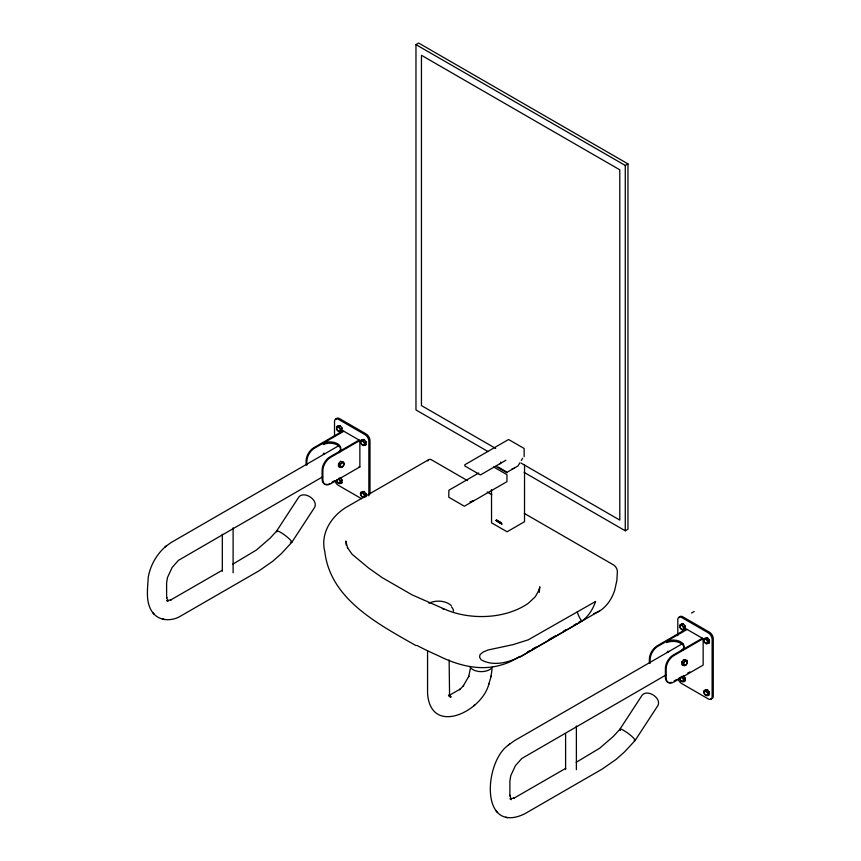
<?xml version="1.0" encoding="UTF-8"?>
<svg xmlns="http://www.w3.org/2000/svg" width="861" height="861" viewBox="0 0 861 861"><rect width="100%" height="100%" fill="white"/><g stroke="black" fill="none" stroke-linecap="round" stroke-linejoin="round"><path stroke-width="1.29" d="M153.602 613.635C160.437 621.513 172.749 621.136 181.036 615.841L258.946 570.865L272.819 561.211L281.267 553.698L291.771 542.376L314.685 507.29C318.344 499.832 304.234 490.63 298.885 496.948L276.65 531L270.268 538.039L256.449 549.996L232.89 564.116M576.17 762.308L599.73 748.187L613.538 736.23L619.931 729.192L642.166 695.139C647.504 688.886 661.635 697.991 657.965 705.471L635.052 740.568L624.548 751.89L616.099 759.402L602.226 769.045L524.317 814.032C479.631 834.89 484.065 761.533 508.528 745.034M496.453 521.045L496.302 520.883M498.347 521.475L497.959 520.808L498.153 521.96M497.669 521.637L497.841 521.637M496.775 520.152L496.259 520.636L496.894 520.991M499.143 522.562L498.691 521.669L499.315 521.648M498.756 521.734L499.315 521.626M501.866 524.026L501.457 522.853M498.874 521.422L498.573 521.96M501.134 523.079L500.564 523.413M539.244 592.497L539.804 586.782L538.782 590.646L539.008 590.129L535.284 596.759L528.31 603.303C505.805 618.898 471.806 620.114 446.967 610.169L412.322 594.994L382.112 577.591L368.476 567.916L352.171 554.333L347.424 547.628L347.64 548.134L345.842 541.042L346.176 545.056M679.889 678.005C680.405 684.71 686.217 679.533 681.514 677.23M470.483 668.028L468.664 676.821L468.836 676.24L463.24 685.937L463.659 685.496L459.548 689.822L460.355 688.983L448.473 695.839M491.007 676.735L492.061 668.846M501.263 522.756L501.371 523.8M165.247 546.843C156.379 554.71 150.234 565.666 148.243 577.354C147.618 589.505 144.939 604.573 154.248 614.345M496.27 520.281L496.56 520.894M498.551 521.572L499.229 521.594M497.001 521.282L497.346 520.356L497.034 521.346M427.562 650.83L427.562 693.632C430.909 736.585 482.364 711.326 488.876 683.892M488.714 684.463L491.34 675.627M340.084 430.93C340.967 429.133 337.781 425.248 336.608 427.842C335.241 430.984 341.839 431.824 338.868 431.522M683.365 629.122C684.247 627.325 681.062 623.429 679.889 626.033C678.511 629.348 685.776 630.209 681.729 629.477A2.701 2.131 35.1 0 1 680.265 627.271A2.701 1.561 -60 0 1 680.265 624.634L683.386 623.794L685.367 626.259L685.367 628.896L684.226 629.563A2.701 0.57 -21.2 0 1 682.246 629.735L681.977 629.617M323.639 453.23L323.284 454.048M499.455 522.745L500.23 523.111L499.703 521.788M499.972 522.573L499.735 521.96M499.81 521.874L499.38 522.735M500.865 522.423C499.423 523.671 501.554 522.476 500.919 523.047M498.142 467.049L507.118 472.237L517.988 465.962L519.979 462.669M521.303 460.474L522.627 458.278M684.872 665.564L684.915 665.51A2.701 2.131 -35.1 0 0 686.895 663.045A2.701 1.561 60 0 0 686.895 660.409L683.763 659.569L681.783 662.034L681.783 664.67L682.924 665.338A2.701 0.57 21.2 0 0 684.818 665.607C686.712 665.305 688.66 661.044 685.948 660.914C682.267 661.162 685.13 667.415 683.763 664.853M496.41 520.055L496.14 520.442M338.502 463.842L340.482 461.378L343.614 462.217A2.701 1.561 60 0 1 343.614 464.854A2.701 2.131 -35.1 0 1 341.634 467.319C349.523 461.313 336.425 462.034 341.634 467.319A2.701 0.57 21.2 0 1 339.654 467.146L338.502 466.49L338.502 463.842L339.654 464.499A2.701 1.561 60 0 1 339.654 467.146M498.616 521.389L499.262 521.508M500.316 523.24L500.779 523.499M473.959 705.729L474.755 704.89M166.055 546.154L171.307 542.419L338.362 445.966M509.335 744.345L514.587 740.6L682.805 643.479M164.881 547.155L166.453 545.809M508.162 745.346L509.734 744.001M519.915 657.137L600.946 610.126A95.937 55.395 60 0 0 614.657 590.463L616.863 580.454L617.38 571.553A5.381 3.11 60 0 0 613.592 564.956L524.306 513.414M488.058 451.573L415.971 409.954L415.971 44.611L418.672 43.05L627.97 163.891L627.97 529.224L625.269 530.785L524.101 472.377M415.971 44.611L625.269 165.452L627.97 163.891M336.985 426.443L340.106 425.603L342.086 428.068L342.086 430.715L340.945 431.372A2.701 0.57 -21.2 0 1 338.965 431.544L338.448 431.286A2.701 2.131 35.1 0 1 336.985 429.079A2.701 1.561 -60 0 1 336.985 426.443A2.701 0.57 -21.2 0 0 338.965 426.26L340.106 425.603M340.945 431.372A2.701 1.561 -60 0 1 340.945 428.724L342.086 428.068M343.851 431.253L314.48 448.204A10.784 6.231 -60 0 0 306.85 461.421L306.85 465.198M338.642 451.874A10.935 6.307 0 0 0 337.501 443.716A10.935 6.307 0 0 0 323.392 443.06L323.392 444.384L325.662 443.071M359.102 440.057L329.741 457.019A10.784 6.231 -60 0 0 322.111 470.224L322.111 479.039A10.784 6.231 -60 0 0 327.374 484.366M359.866 440.498L330.495 457.449A10.784 6.231 -60 0 0 322.875 470.666L322.875 479.48A10.784 6.231 -60 0 0 330.495 483.882L359.866 466.92L359.866 440.498L343.087 430.812L313.716 447.763A10.784 6.231 -60 0 0 306.085 460.979L306.085 464.757M361.007 440.315L364.138 439.476L366.119 441.941L366.119 444.588L364.978 445.245A2.701 0.57 -21.2 0 1 362.998 445.417C354.603 437.603 369.724 442.36 362.481 445.169A2.701 2.131 35.1 0 1 361.007 442.952A2.701 1.561 -60 0 1 361.007 440.315A2.701 0.57 -21.2 0 0 362.998 440.132L364.138 439.476M364.978 445.245A2.701 1.561 -60 0 1 364.978 442.597L366.119 441.941M322.595 476.854L178.485 560.317L172.103 567.517L167.497 577.505L166.614 582.779L166.614 597.749L166.582 597.028L168.003 601.462L166.69 600.709L171.253 599.719L170.521 600.074L222.45 570.143M331.991 482.138L334.251 480.825M338.233 479.039C339.374 478.759 341.763 484.42 338.448 483.258A2.701 2.131 35.1 0 1 336.985 481.051A2.701 1.561 -60 0 1 336.597 479.954L337.254 482.182L339.073 483.538A2.701 0.57 -21.2 0 0 340.945 483.344A2.701 1.561 -60 0 1 340.945 480.696L342.086 480.04L340.106 477.575M340.945 483.344L342.086 482.677L342.086 480.04M362.718 497.271C355.001 489.532 369.412 494.279 362.481 497.131A2.701 2.131 35.1 0 1 361.007 494.924A2.701 1.561 -60 0 1 361.007 492.288L364.138 491.448L366.119 493.913L366.119 496.56M361.007 492.288A2.701 0.57 -21.2 0 0 362.998 492.105L364.138 491.448M364.978 497.217A2.701 1.561 -60 0 1 364.978 494.569L366.119 493.913M428.853 459.591L349.157 505.611C332.744 514.178 319.905 532.399 324.801 551.557C330.333 599.536 378.517 624.15 415.917 645.578M478.738 473.012L448.839 490.275L448.807 497.26L464.37 506.236L506.935 481.665L506.978 474.669L493.687 466.985M505.913 460.237L480.395 474.96L464.8 465.93L464.865 464.725L508.571 439.497L524.134 448.463L524.155 456.696M500.51 523.176L500.575 522.423M501.306 523.843L501.802 524.037M519.721 656.437L513.942 659.763A46.666 26.939 0 0 1 500.898 665.079C479.512 671.386 457.062 665.187 437.765 655.436A304.342 175.709 0 0 1 416.918 645.427M527.804 651.766L530.118 650.432M532.421 649.097L535.886 647.095M548.597 639.766L555.528 635.762M563.611 631.091L565.925 629.757M574.007 625.097L576.321 623.762M578.624 622.428L580.938 621.093M581.832 621.158L521.249 656.136C509.357 662.378 493.805 666.823 481.234 659.86L479.577 657.18L480.018 654.651L483.129 652.068L488.101 649.98L513.199 644.598L528.288 639.809L595.543 601.505A95.937 55.395 60 0 1 581.832 621.158L580.249 618.844A19.781 11.419 60 0 1 577.214 611.848M691.534 613.043L694.203 611.504M680.265 624.634A2.701 0.57 -21.2 0 0 682.246 624.451L683.386 623.794M684.226 629.563A2.701 1.561 -60 0 1 684.226 626.916L685.367 626.259M687.132 629.434L657.761 646.396A10.784 6.231 -60 0 0 650.13 659.612L650.13 663.379M666.984 652.52L668.965 651.379M703.146 638.69L673.776 655.641A10.784 6.231 -60 0 0 666.145 668.857L666.145 677.661A10.784 6.231 -60 0 0 673.776 682.073L703.146 665.112L703.146 638.69L686.368 629.004L656.997 645.954A10.784 6.231 -60 0 0 649.366 659.171L649.366 662.948M704.287 638.507L707.419 637.667L709.399 640.132L709.399 642.78L708.259 643.436A2.701 0.57 -21.2 0 1 706.268 643.608L705.762 643.35A2.701 2.131 35.1 0 1 704.287 641.144A2.701 1.561 -60 0 1 704.287 638.507A2.701 0.57 -21.2 0 0 706.268 638.324L707.419 637.667M708.259 643.436A2.701 1.561 -60 0 1 708.259 640.788L709.399 640.132M665.876 675.046L521.766 758.509L515.384 765.709L510.767 775.686L509.895 780.97L509.895 795.941L509.863 795.22L511.283 799.654L509.97 798.9L514.523 797.91L513.888 798.244L565.731 768.335M674.141 680.976L676.402 679.673M678.662 678.371L682.052 676.412M687.605 673.205L689.887 671.892M679.878 678.145A2.701 1.561 -60 0 0 680.265 679.243A2.701 2.131 35.1 0 0 681.729 681.449L682.246 681.708A2.701 0.57 -21.2 0 0 684.226 681.535A2.701 1.561 -60 0 1 684.226 678.888L685.367 678.231L683.386 675.767M684.226 681.535L685.367 680.868L685.367 678.231M705.514 695.161A2.701 2.131 35.1 0 1 704.287 693.116A2.701 1.561 -60 0 1 704.287 690.479L707.419 689.639L709.399 692.104L709.399 694.741L708.259 695.408A2.701 0.57 -21.2 0 1 706.268 695.58C697.894 687.874 712.951 692.362 705.762 695.387M704.287 690.479A2.701 0.57 -21.2 0 0 706.268 690.296L707.419 689.639M708.259 695.408A2.701 1.561 -60 0 1 708.259 692.761L709.399 692.104M428.907 603.217C435.946 599.977 445.298 600.321 451.304 605.563M593.638 613.753L599.611 611.127M366.119 444.588L362.718 445.298M340.106 482.86L342.086 482.677M707.419 642.952L709.399 642.78M706.386 643.63C710.917 637.538 698.68 638.345 706.171 643.587M340.482 461.378L342.613 462.292A2.701 0.57 21.2 0 0 343.614 462.217M683.763 659.569L685.883 660.484A2.701 0.57 21.2 0 0 686.895 660.409M162.417 619.059L163.353 619.263M163.525 619.296L164.451 619.5M505.698 817.25L506.634 817.455M506.806 817.487L507.732 817.692M705.32 691.017L705.439 689.812M495.678 448.441L421.449 405.585L421.449 55.298L619.791 169.811L619.791 520.098L521.196 463.175M495.958 466.371L507.011 472.754M467.48 480.61L431.533 459.849A5.381 3.11 60 0 0 427.874 461.001M487.197 491.986L491.835 494.666M359.102 466.479L359.866 466.92M681.783 662.034L682.924 662.69A2.701 1.561 60 0 1 682.924 665.338M361.555 498.723L338.341 485.324A5.392 3.11 60 0 1 334.854 480.696M498.756 521.831L498.863 522.444M497.454 520.421L497.733 521.723M449.324 695.645L451.11 697.109L449.259 695.387L450.432 697.27L449.184 694.526L449.582 696.484L449.13 659.946M152.849 612.806L153.484 613.506M496.13 810.997L497.529 812.536M706.268 638.324L706.569 639.314A2.701 2.131 35.1 0 0 708.259 640.788M682.246 624.451L682.547 625.441A2.701 2.131 35.1 0 0 684.226 626.916M706.268 690.296L706.569 691.286A2.701 2.131 35.1 0 0 708.259 692.761M681.729 676.574A2.701 0.57 -21.2 0 0 682.246 676.423L682.547 677.413A2.701 2.131 35.1 0 0 684.226 678.888M362.998 440.132L363.299 441.123A2.701 2.131 35.1 0 0 364.978 442.597M338.965 426.26L339.266 427.25A2.701 2.131 35.1 0 0 340.945 428.724M338.965 478.232L339.266 479.222A2.701 2.131 35.1 0 0 340.945 480.696M362.998 492.105L363.181 492.869M363.084 492.61L363.299 493.095A2.701 2.131 35.1 0 0 364.978 494.569M702.382 639.572L702.382 638.249L673.011 655.199A10.784 6.231 -60 0 0 665.392 668.416L665.392 677.23A10.784 6.231 -60 0 0 671.429 682.353M681.406 623.967L681.406 625.29M677.801 635.633L677.801 619.651A5.392 3.11 60 0 1 681.611 617.445L708.312 632.867A5.392 3.11 60 0 1 712.133 639.465L712.133 696.721A5.392 3.11 60 0 1 708.312 698.928L681.611 683.516A5.392 3.11 60 0 1 678.134 678.888M625.269 165.452L625.269 530.785M576.386 726.006L576.386 769.669M565.602 733.744L565.602 769.476M524.543 464.606L524.521 521.712L507.086 531.775L491.556 522.842L491.502 489.565M369.993 493.966L369.993 440.617A5.392 3.11 60 0 0 366.183 434.009L339.482 418.597A5.392 3.11 60 0 0 335.855 419.544M368.852 495.871L368.852 441.284A5.392 3.11 60 0 0 365.032 434.676L338.341 419.253A5.392 3.11 60 0 0 334.52 421.459L334.52 436.107M362.158 439.648L362.158 440.972M338.125 425.775L338.125 427.099M233.105 527.815L233.105 572.802M222.321 534.229L222.321 571.284M620.383 730.494A9.471 1.582 36.9 0 1 627.992 733.281A9.471 1.582 36.9 0 1 634.159 740.621M710.637 698.734A5.392 3.11 60 0 0 713.274 696.065L713.274 638.808A5.392 3.11 60 0 0 709.464 632.2L682.762 616.788A5.392 3.11 60 0 0 679.135 617.735M681.923 650.055A10.935 6.307 0 0 0 680.782 641.908A10.935 6.307 0 0 0 666.672 641.251L666.672 642.575A10.935 6.307 0 0 1 678.769 642.317A10.935 6.307 0 0 1 683.849 648.667M683.354 649.807A10.935 6.307 0 0 1 682.967 650.356M667.824 652.035A2.701 1.561 60 0 1 667.533 651.25M684.915 660.226A2.701 2.131 -35.1 0 1 682.924 662.69M451.422 606.844A15.1 8.718 0 0 1 453.446 611.202M442.296 608.587A7.91 4.563 0 0 1 443.932 609.308M492.74 666.554A11.871 6.856 0 0 1 481.277 671.634A11.871 6.856 0 0 1 469.805 666.554M514.092 468.136A8.093 4.671 0 0 1 513.371 468.556M512.575 468.911A8.093 4.671 0 0 1 511.692 469.213M473.141 500.682A6.178 3.347 2.9 0 1 472.172 501.317M471.591 501.565A6.178 3.347 2.9 0 1 470.246 501.941M472.754 500.553A5.736 3.11 2.9 0 1 472.345 500.854M472.711 500.79A6.178 3.347 2.9 0 1 472.183 501.091M470.956 501.554A6.178 3.347 2.9 0 1 470.257 501.715M500.704 462.045A2.152 1.248 60 0 1 499.628 463.67M276.811 531.861A9.471 1.582 36.9 0 1 285.669 535.811A9.471 1.582 36.9 0 1 290.372 542.269M329.741 483.441A10.784 6.231 -60 0 1 328.934 483.85M340.579 450.475A10.935 6.307 0 0 1 340.073 451.616M339.686 452.165A10.935 6.307 0 0 1 339.202 452.692M323.392 444.384A10.935 6.307 0 0 1 335.047 443.975A10.935 6.307 0 0 1 340.687 449.883M324.543 453.844A2.701 1.561 60 0 1 324.339 453.316M341.634 462.034A2.701 2.131 -35.1 0 1 339.654 464.499M363.794 497.507A2.701 0.57 -21.2 0 1 363.299 497.529"/></g></svg>
